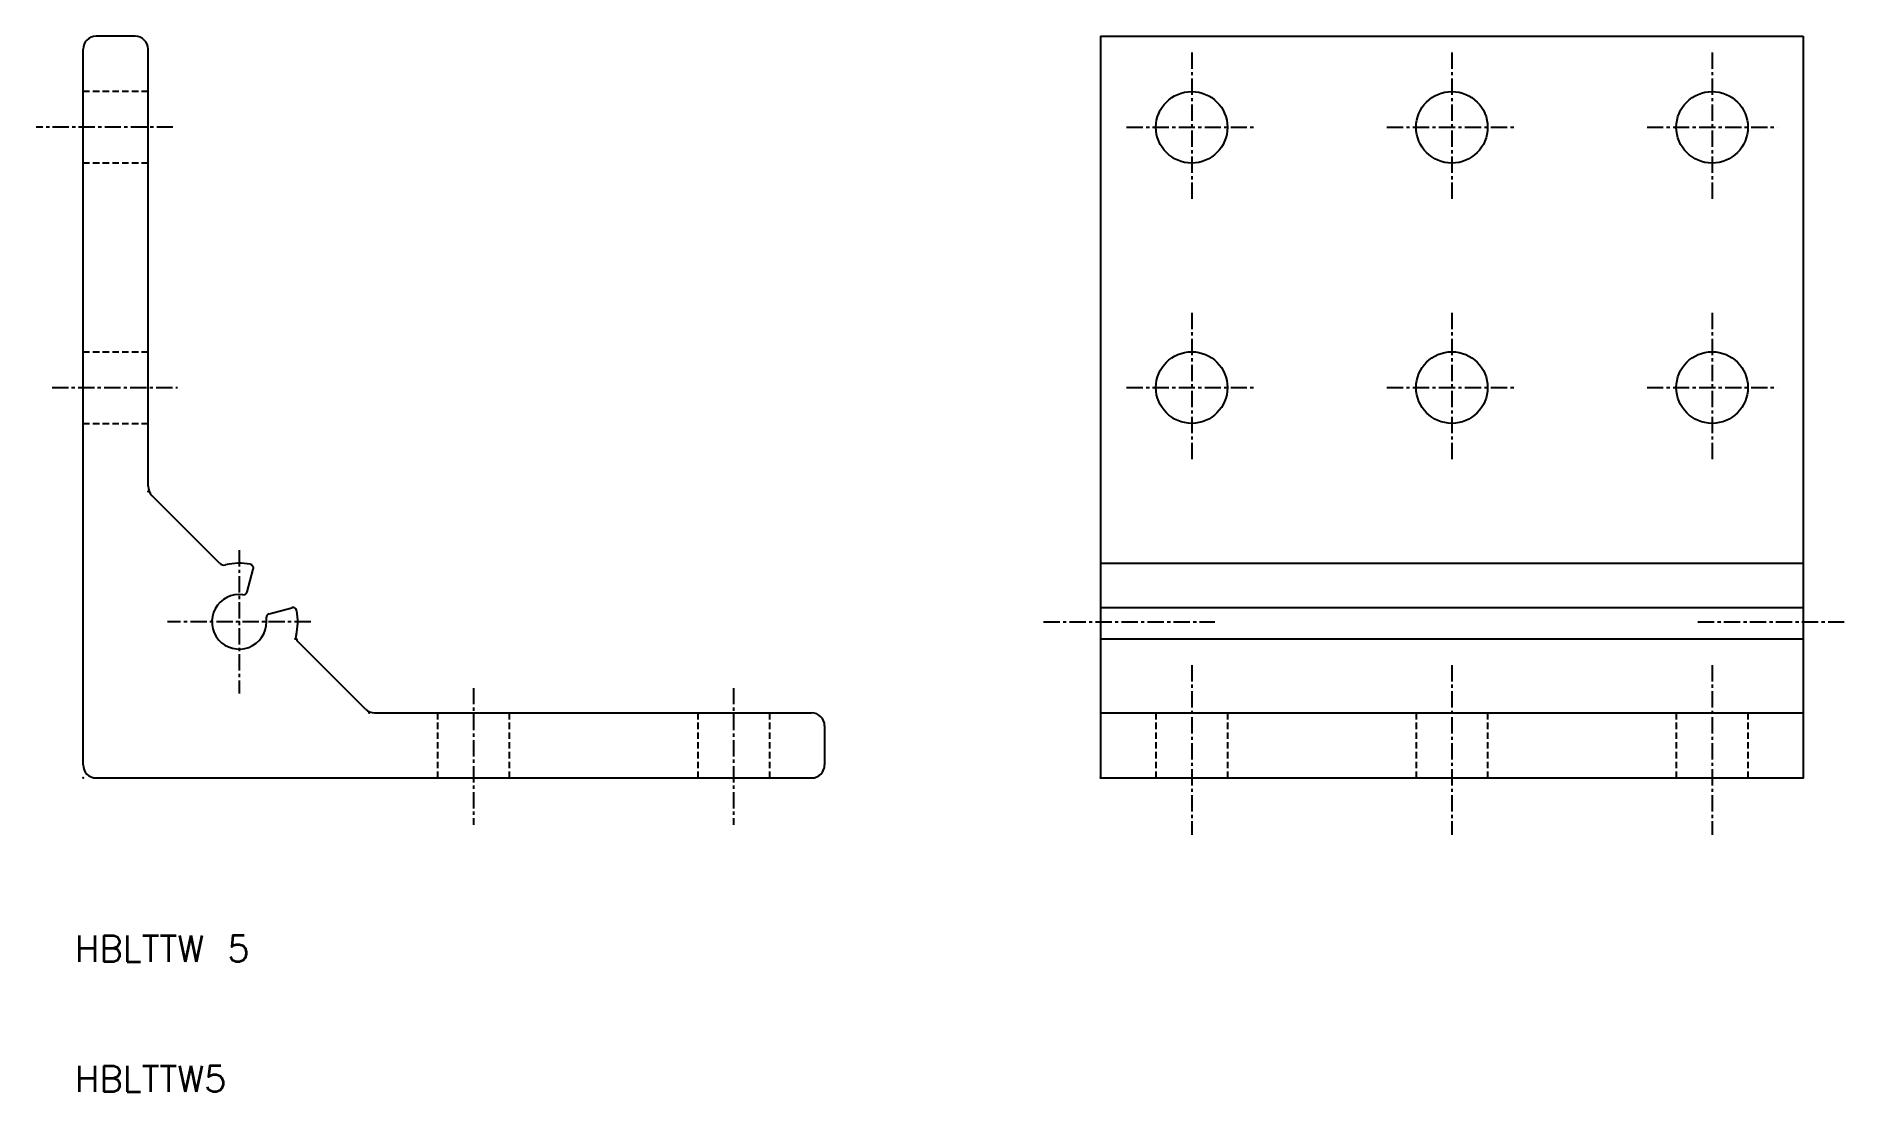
# Model space of a CAD drawing. Extents: x -4 to 136, y -24 to 57.
import ezdxf

# ---------------------------------------------------------------- set-up
doc = ezdxf.new("R2010")
doc.units = 0
doc.linetypes.add('CENTER', pattern=[2, 1.25, -0.25, 0.25, -0.25])
doc.linetypes.add('DASHED', pattern=[0.75, 0.5, -0.25])
doc.layers.get('0').update_dxf_attribs({"linetype": 'CONTINUOUS'})
doc.layers.add('CENTER', color=1, linetype='CENTER')
doc.styles.get("Standard").update_dxf_attribs({"font": 'txt.shx', "bigfont": 'bigfont.shx'})

msp = doc.modelspace()

# ---------------------------------------------------------------- linework, layer by layer
at = {"color": 7, "linetype": 'CONTINUOUS'}
for p, q in [((0, 1), (0, 56)), ((4, 57), (1, 57)), ((5, 22.41), (5, 56)), ((78.21, 57), (78.21, 0)), ((78.21, 57), (132.21, 57)), ((132.21, 57), (132.21, 0)), ((10.49, 16.51), (5.29, 21.71)), ((12.62, 14.3), (13.08, 16.05)), ((78.21, 16.5), (132.21, 16.5)), ((14.3, 12.62), (16.05, 13.08)), ((78.21, 13.09), (132.21, 13.09)), ((21.71, 5.29), (16.51, 10.49)), ((78.21, 10.69), (132.21, 10.69)), ((22.41, 5), (56, 5)), ((78.21, 5), (132.21, 5)), ((57, 4), (57, 1)), ((1, 0), (56, 0)), ((78.21, 0), (132.21, 0))]:
    msp.add_line(p, q, dxfattribs=at)
at = {"color": 3, "linetype": 'DASHED'}
for p, q in [((5, 52.75), (0, 52.75)), ((5, 47.25), (0, 47.25)), ((0, 32.75), (5, 32.75)), ((0, 27.25), (5, 27.25)), ((27.25, 5), (27.25, 0)), ((32.75, 5), (32.75, 0)), ((47.25, 5), (47.25, 0)), ((52.75, 5), (52.75, 0)), ((82.46, 5), (82.46, 0)), ((87.96, 5), (87.96, 0)), ((102.46, 5), (102.46, 0)), ((107.96, 5), (107.96, 0)), ((122.46, 5), (122.46, 0)), ((127.96, 5), (127.96, 0))]:
    msp.add_line(p, q, dxfattribs=at)
at = {"color": 7, "linetype": 'CONTINUOUS'}
for centre in [(85.21, 50), (105.21, 50), (125.21, 50), (85.21, 30), (105.21, 30), (125.21, 30)]:
    msp.add_circle(centre, 2.75, dxfattribs=at)
for centre, radius, start, end in [((1, 56), 1, 90, 180), ((4, 56), 1, 0, 90), ((6, 22.41), 1, 180, 225), ((10.84, 16.86), 0.5, 225, 283.3813), ((12, 12), 4.5, 79.096, 103.3813), ((12.79, 16.12), 0.3, 345, 79.0958), ((12, 12), 2.1, 82.18, 0), ((12.33, 14.38), 0.3, 262.18, 345.0001), ((14.38, 12.33), 0.3, 105, 187.8189), ((16.12, 12.79), 0.3, 10.9037, 105), ((12, 12), 4.5, 346.6187, 10.9037), ((12, 12), 2.1, 0, 7.8189), ((16.86, 10.84), 0.5, 166.6187, 225), ((22.41, 6), 1, 225, 270), ((56, 4), 1, 0, 90), ((1, 1), 1, 180, 270), ((56, 1), 1, 270, 0)]:
    msp.add_arc(centre, radius, start, end, dxfattribs=at)
for p in [(85.21, 50), (105.21, 50), (125.21, 50), (85.21, 30), (105.21, 30), (125.21, 30), (5, 22), (16.31, 10.69), (22, 5), (0, 0), (0, 0), (78.21, 0), (78.21, 0), (78.21, 0), (132.21, 0), (132.21, 0)]:
    msp.add_point(p, dxfattribs=at)
at = {"layer": 'CENTER', "color": 1, "linetype": 'CENTER'}
for p, q in [((85.21, 55.75), (85.21, 44.25)), ((105.21, 55.75), (105.21, 44.25)), ((125.21, 55.75), (125.21, 44.25)), ((6.91, 50), (-3.6, 50)), ((80.21, 50), (90.21, 50)), ((100.21, 50), (110.21, 50)), ((120.21, 50), (130.21, 50)), ((85.21, 35.75), (85.21, 24.25)), ((105.21, 35.75), (105.21, 24.25)), ((125.21, 35.75), (125.21, 24.25)), ((-2.38, 30), (7.25, 30)), ((80.21, 30), (90.21, 30)), ((100.21, 30), (110.21, 30)), ((120.21, 30), (130.21, 30)), ((12, 17.5), (12, 6.5)), ((17.5, 12), (6.5, 12)), ((73.82, 12), (86.99, 12)), ((124.12, 12), (135.56, 12)), ((85.21, 8.67), (85.21, -4.36)), ((105.21, 8.67), (105.21, -4.36)), ((125.21, 8.67), (125.21, -4.36)), ((30, 6.91), (30, -3.6)), ((50, 6.91), (50, -3.6))]:
    msp.add_line(p, q, dxfattribs=at)
msp.add_point((12, 12), dxfattribs=at)

# ---------------------------------------------------------------- texts
at = {"color": 7, "linetype": 'CONTINUOUS'}
for s, p in [('HBLTTW 5', (-0.64, -14.12)), ('HBLTTW5', (-0.64, -24.12))]:
    msp.add_text(s, height=2, dxfattribs=at).set_placement(p)

doc.saveas('drawing.dxf')
